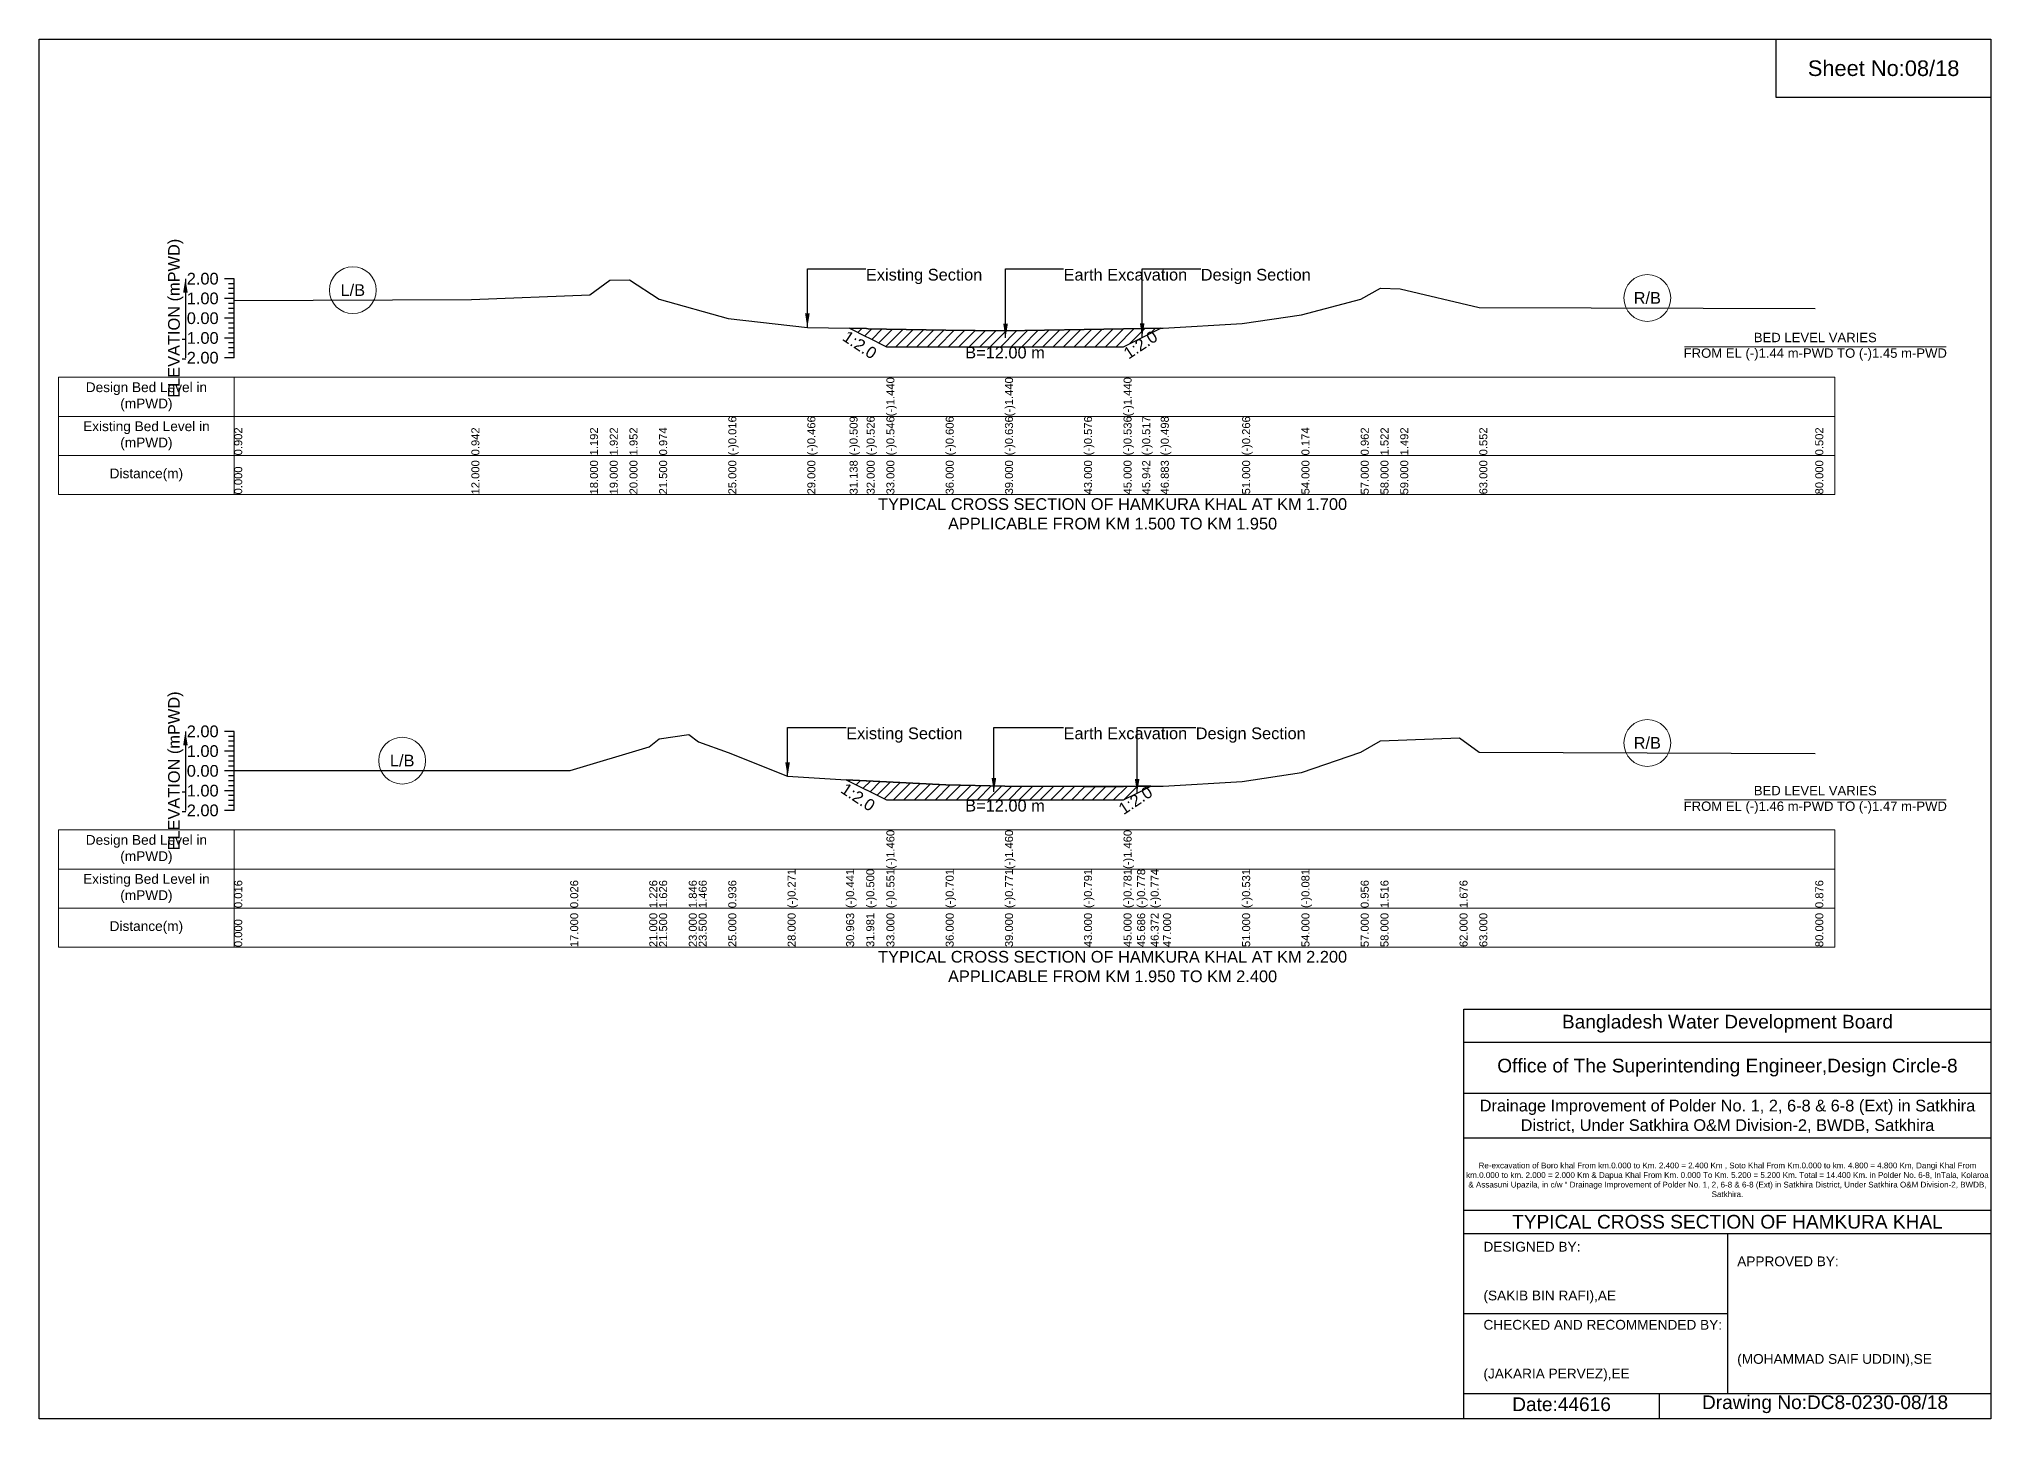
# Model space of a CAD drawing. Header units: inches. Extents: x 91000 to 278000, y -5656 to 20000.
# Drawn here: x 170000 to 178000, y 14344 to 20000 of the extents above; entities that cross this region are included whole.
import ezdxf

# ---------------------------------------------------------------- set-up
doc = ezdxf.new("R2010")
doc.units = ezdxf.units.IN
doc.header["$LTSCALE"] = 7
doc.header["$MEASUREMENT"] = 0
for name, color, linetype, lineweight in [('Cross section Data Border', 7, 'Continuous', 9), ('Cross Section Labels', 7, 'Continuous', 9), ('Existing_Bed_Level for Xsection', 7, 'Continuous', 25)]:
    doc.layers.add(name, color=color, linetype=linetype, lineweight=lineweight)
doc.styles.get("Standard").update_dxf_attribs({"font": 'arial.ttf'})
doc.dimstyles.get("Standard").update_dxf_attribs({"dimtxt": 0.18, "dimasz": 0.18, "dimexe": 0.18, "dimexo": 0.0625, "dimgap": 0.09, "dimtad": 0, "dimtih": 1, "dimtoh": 1, "dimdec": 4, "dimzin": 0, "dimdsep": 46, "dimtxsty": 'Standard', "dimcen": 0.09, "dimadec": 0, "dimazin": 0, "dimtfac": 1, "dimtdec": 4, "dimtofl": 0, "dimtmove": 0, "dimatfit": 3, "dimfxl": 1, "dimtolj": 1, "dimtzin": 0, "dimarcsym": 0})

msp = doc.modelspace()

# ---------------------------------------------------------------- hatches: boundary and pattern name
at = {"layer": 'Existing_Bed_Level for Xsection'}
h = msp.add_hatch(dxfattribs=at)
h.set_pattern_fill('ANSI31', color=256, scale=243, style=0)
h.paths.add_polyline_path([(173322.1, 18814.3), (173392, 18779.4), (173397.6, 18776.6), (173473, 18738.9), (173716, 18738.9), (173959, 18738.9), (174283, 18738.9), (174445, 18738.9), (174521.3, 18777), (174597.5, 18815.2), (174521.3, 18813.6), (174445, 18812.1), (174283, 18808.9), (173959, 18804), (173716, 18806.4), (173473, 18811.3), (173397.6, 18812.8), (173392, 18812.9)])
h = msp.add_hatch(dxfattribs=at)
h.set_pattern_fill('ANSI31', color=256, scale=243, style=0)
h.paths.add_polyline_path([(173308, 16964.3), (173390.5, 16923.1), (173392, 16922.3), (173473, 16881.8), (173716, 16881.8), (173959, 16881.8), (174283, 16881.8), (174445, 16881.8), (174500.6, 16909.6), (174556.1, 16937.4), (174500.6, 16937.1), (174445, 16936.8), (174283, 16936), (173959, 16937.6), (173716, 16943.3), (173473, 16955.4), (173392, 16959.5), (173390.5, 16959.6)])

# ---------------------------------------------------------------- linework, layer by layer
for points in [[(170000, 20000), (178000, 20000), (178000, 14344), (170000, 14344)], [(177120, 20000), (178000, 20000), (178000, 19760), (177120, 19760)]]:
    msp.add_lwpolyline(points, close=True)
for points in [[(175840, 14344), (175840, 16024), (178000, 16024)], [(175840, 15888), (178000, 15888)], [(175840, 15680), (178000, 15680)], [(175840, 15496), (178000, 15496)], [(175840, 15200), (178000, 15200)], [(175840, 15104), (178000, 15104)], [(176920, 15104), (176920, 14448)], [(175840, 14776), (176920, 14776)], [(175840, 14448), (178000, 14448)], [(176640, 14448), (176640, 14344)]]:
    msp.add_lwpolyline(points)
at = {"layer": 'Cross section Data Border'}
for points in [[(170080, 18613.5), (177360, 18613.5), (177360, 18133.5), (170080, 18133.5)], [(170080, 16758.1), (177360, 16758.1), (177360, 16278.1), (170080, 16278.1)]]:
    msp.add_lwpolyline(points, close=True, dxfattribs=at)
for points in [[(170800, 18613.5), (170800, 18133.5)], [(170080, 18453.5), (177360, 18453.5)], [(170080, 18293.5), (177360, 18293.5)], [(170800, 16758.1), (170800, 16278.1)], [(170080, 16598.1), (177360, 16598.1)], [(170080, 16438.1), (177360, 16438.1)]]:
    msp.add_lwpolyline(points, dxfattribs=at)
at = {"layer": 'Cross Section Labels'}
for points in [[(176744.2, 18738.9), (177815.8, 18738.9)], [(176744.2, 16881.8), (177815.8, 16881.8)]]:
    msp.add_lwpolyline(points, dxfattribs=at)
for centre in [(171286, 18970.7), (176591.5, 18938.7), (176591.5, 17114.8), (171488.5, 17042.3)]:
    msp.add_circle(centre, 96, dxfattribs=at)
at = {"layer": 'Existing_Bed_Level for Xsection'}
for points in [[(170800, 19017.5), (170760, 19017.5)], [(170800, 18997.3), (170776, 18997.3)], [(170800, 18977), (170776, 18977)], [(170800, 18693.5), (170800, 18774.5), (170800, 18855.5), (170800, 18936.5), (170800, 19017.5)], [(170800, 18928.6), (171772, 18931.8), (172258, 18952.1), (172339, 19011.2), (172420, 19013.6), (172541.5, 18934.4), (172825, 18854.2), (173149, 18817.8), (173322.1, 18814.3), (173392, 18812.9), (173397.6, 18812.8), (173473, 18811.3), (173473, 18811.3), (173716, 18806.4), (173959, 18804), (173959, 18804), (174283, 18808.9), (174445, 18812.1), (174445, 18812.1), (174521.3, 18813.6), (174597.5, 18815.2), (174607, 18815.3), (174931, 18834), (175174, 18869.6), (175417, 18933.4), (175498, 18978.8), (175579, 18976.4), (175903, 18900.2), (177280, 18896.2)], [(170800, 18936.5), (170760, 18936.5)], [(170800, 18956.8), (170776, 18956.8)], [(170800, 18916.3), (170776, 18916.3)], [(170800, 18896), (170776, 18896)], [(170800, 18855.5), (170760, 18855.5)], [(170800, 18875.8), (170776, 18875.8)], [(170800, 18835.3), (170776, 18835.3)], [(170800, 18815), (170776, 18815)], [(170800, 18774.5), (170760, 18774.5)], [(170800, 18794.8), (170776, 18794.8)], [(170800, 18754.3), (170776, 18754.3)], [(170800, 18734), (170776, 18734)], [(170800, 18693.5), (170760, 18693.5)], [(170800, 18713.8), (170776, 18713.8)], [(170800, 17162.1), (170760, 17162.1)], [(170800, 17141.8), (170776, 17141.8)], [(170800, 17121.6), (170776, 17121.6)], [(170800, 16838.1), (170800, 16919.1), (170800, 17000.1), (170800, 17081.1), (170800, 17162.1)], [(170800, 17001.4), (172177, 17002.2), (172501, 17099.4), (172541.5, 17131.8), (172663, 17149.6), (172703.5, 17118.8), (172825, 17075.9), (173068, 16978.1), (173308, 16964.3), (173390.5, 16959.6), (173392, 16959.5), (173473, 16955.4), (173473, 16955.4), (173716, 16943.3), (173959, 16937.6), (173959, 16937.6), (174283, 16936), (174445, 16936.8), (174445, 16936.8), (174500.6, 16937.1), (174556.1, 16937.4), (174607, 16937.6), (174931, 16957.1), (175174, 16993.5), (175417, 17077.5), (175498, 17122.9), (175822, 17135.8), (175903, 17077.5), (177280, 17071)], [(170800, 17081.1), (170760, 17081.1)], [(170800, 17101.3), (170776, 17101.3)], [(170800, 17060.8), (170776, 17060.8)], [(170800, 17040.6), (170776, 17040.6)], [(170800, 17000.1), (170760, 17000.1)], [(170800, 17020.3), (170776, 17020.3)], [(170800, 16979.8), (170776, 16979.8)], [(170800, 16919.1), (170760, 16919.1)], [(170800, 16959.6), (170776, 16959.6)], [(170800, 16939.3), (170776, 16939.3)], [(170800, 16898.8), (170776, 16898.8)], [(170800, 16838.1), (170760, 16838.1)], [(170800, 16878.6), (170776, 16878.6)], [(170800, 16858.3), (170776, 16858.3)]]:
    msp.add_lwpolyline(points, dxfattribs=at)
for points in [[(173322.1, 18814.3), (173322.1, 18814.3), (173392, 18779.4), (173397.6, 18776.6), (173473, 18738.9), (173473, 18738.9), (173716, 18738.9), (173959, 18738.9), (173959, 18738.9), (174283, 18738.9), (174445, 18738.9), (174445, 18738.9), (174521.3, 18777), (174597.5, 18815.2), (174597.5, 18815.2), (174597.5, 18815.2), (174521.3, 18813.6), (174445, 18812.1), (174445, 18812.1), (174283, 18808.9), (173959, 18804), (173959, 18804), (173716, 18806.4), (173473, 18811.3), (173473, 18811.3), (173397.6, 18812.8), (173392, 18812.9), (173322.1, 18814.3)], [(173308, 16964.3), (173308, 16964.3), (173390.5, 16923.1), (173392, 16922.3), (173473, 16881.8), (173473, 16881.8), (173716, 16881.8), (173959, 16881.8), (173959, 16881.8), (174283, 16881.8), (174445, 16881.8), (174445, 16881.8), (174500.6, 16909.6), (174556.1, 16937.4), (174500.6, 16937.1), (174445, 16936.8), (174445, 16936.8), (174283, 16936), (173959, 16937.6), (173959, 16937.6), (173716, 16943.3), (173473, 16955.4), (173473, 16955.4), (173392, 16959.5), (173390.5, 16959.6), (173308, 16964.3)]]:
    msp.add_lwpolyline(points, close=True, dxfattribs=at)

# ---------------------------------------------------------------- texts
at = {"attachment_point": 5}
for s, insert, char_height in [('Sheet No:08/18', (177560, 19880), 64), ('Bangladesh Water Development Board', (176920, 15964), 56), ('Office of The Superintending Engineer,Design Circle-8', (176920, 15784), 56)]:
    msp.add_mtext(s, dxfattribs=dict(at, insert=insert, char_height=char_height))
for s, insert, char_height, width, attachment_point in [('Drainage Improvement of Polder No. 1, 2, 6-8 & 6-8 (Ext) in Satkhira District, Under Satkhira O&M Division-2, BWDB, Satkhira', (176920, 15584), 48, 2240, 5), ('Re-excavation of Boro khal From km.0.000 to Km. 2.400 = 2.400 Km , Soto Khal From Km.0.000 to km. 4.800 = 4.800 Km, Dangi Khal From km.0.000 to km. 2.000 = 2.000 Km & Dapua Khal From Km. 0.000 To Km. 5.200 = 5.200 Km. Total = 14.400 Km. in Polder No. 6-8, InTala, Kolaroa & Assasuni Upazila, in c/w “ Drainage Improvement of Polder No. 1, 2, 6-8 & 6-8 (Ext) in Satkhira District, Under Satkhira O&M Division-2, BWDB, Satkhira.', (176920, 15324), 23.565, 2160, 5), ('TYPICAL CROSS SECTION OF HAMKURA KHAL', (176920, 15152), 56, 2240, 5), ('DESIGNED BY:^J^J^J(SAKIB BIN RAFI),AE', (175920, 14944), 40, 1120, 4), ('APPROVED BY:^J^J^J^J^J^J(MOHAMMAD SAIF UDDIN),SE', (176960, 14784), 40, 1120, 4), ('CHECKED AND RECOMMENDED BY:^J^J^J(JAKARIA PERVEZ),EE', (175920, 14624), 40, 1120, 4), ('Date:44616', (176240, 14404), 56, 1120, 5), ('Drawing No:DC8-0230-08/18', (177320, 14404), 56, 1760, 5)]:
    msp.add_mtext(s, dxfattribs=dict(insert=insert, char_height=char_height, width=width, attachment_point=attachment_point))
at = {"layer": 'Cross section Data Border', "char_height": 40, "width": 640, "attachment_point": 5}
for s, insert in [('Design Bed Level in (mPWD)', (170440, 18533.5)), ('Existing Bed Level in (mPWD)', (170440, 18373.5)), ('Distance(m)', (170440, 18213.5)), ('Design Bed Level in (mPWD)', (170440, 16678.1)), ('Existing Bed Level in (mPWD)', (170440, 16518.1)), ('Distance(m)', (170440, 16358.1))]:
    msp.add_mtext(s, dxfattribs=dict(at, insert=insert))
at = {"layer": 'Cross Section Labels'}
for s, insert, char_height, attachment_point in [('Existing Section', (173389, 19058), 48, 1), ('Earth Excavation', (174199, 19058), 48, 1), ('Design Section', (174761.3, 19058), 48, 1), ('L/B', (171286, 18970.7), 48, 5), ('R/B', (176591.5, 18938.7), 48, 5), ('B=12.00 m', (173959, 18738.9), 48, 2), ('BED LEVEL VARIES ^JFROM EL (-)1.44 m-PWD TO (-)1.45 m-PWD', (177280, 18738.9), 38.4, 5), ('TYPICAL CROSS SECTION OF HAMKURA KHAL AT KM 1.700^JAPPLICABLE FROM KM 1.500 TO KM 1.950', (174400, 18053.5), 48, 5), ('Existing Section', (173308, 17178.3), 48, 1), ('Earth Excavation', (174199, 17178.3), 48, 1), ('Design Section', (174740.6, 17178.3), 48, 1), ('R/B', (176591.5, 17114.8), 48, 5), ('L/B', (171488.5, 17042.3), 48, 5), ('B=12.00 m', (173959, 16881.8), 48, 2), ('BED LEVEL VARIES ^JFROM EL (-)1.46 m-PWD TO (-)1.47 m-PWD', (177280, 16881.8), 38.4, 5), ('TYPICAL CROSS SECTION OF HAMKURA KHAL AT KM 2.200^JAPPLICABLE FROM KM 1.950 TO KM 2.400', (174400, 16198.1), 48, 5)]:
    msp.add_mtext(s, dxfattribs=dict(at, insert=insert, char_height=char_height, attachment_point=attachment_point))
at = {"layer": 'Cross Section Labels', "char_height": 48, "attachment_point": 2}
for insert, rotation in [((174501, 18766.9), 33.69007), ((173377.3, 18766.5), 326.30993), ((173370.2, 16912.9), 326.30993), ((174480.3, 16899.5), 33.69007)]:
    msp.add_mtext('1:2.0', dxfattribs=dict(at, insert=insert, rotation=rotation))
at = {"layer": 'Existing_Bed_Level for Xsection', "rotation": 90}
for s, insert, char_height, attachment_point in [('ELEVATION (mPWD)', (170560, 18855.5), 48, 5), ('(-)1.440', (173473, 18453.5), 32.8, 1), ('(-)1.440', (173959, 18453.5), 32.8, 1), ('(-)1.440', (174445, 18453.5), 32.8, 1), ('0.902', (170800, 18293.5), 32.8, 1), ('0.942', (171772, 18293.5), 32.8, 1), ('1.192', (172258, 18293.5), 32.8, 1), ('1.922', (172339, 18293.5), 32.8, 1), ('1.952', (172420, 18293.5), 32.8, 1), ('0.974', (172541.5, 18293.5), 32.8, 1), ('(-)0.016', (172825, 18293.5), 32.8, 1), ('(-)0.466', (173149, 18293.5), 32.8, 1), ('(-)0.509', (173322.1, 18293.5), 32.8, 1), ('(-)0.526', (173392, 18293.5), 32.8, 1), ('(-)0.546', (173473, 18293.5), 32.8, 1), ('(-)0.606', (173716, 18293.5), 32.8, 1), ('(-)0.636', (173959, 18293.5), 32.8, 1), ('(-)0.576', (174283, 18293.5), 32.8, 1), ('(-)0.536', (174445, 18293.5), 32.8, 1), ('(-)0.517', (174521.3, 18293.5), 32.8, 1), ('(-)0.498', (174597.5, 18293.5), 32.8, 1), ('(-)0.266', (174931, 18293.5), 32.8, 1), ('0.174', (175174, 18293.5), 32.8, 1), ('0.962', (175417, 18293.5), 32.8, 1), ('1.522', (175498, 18293.5), 32.8, 1), ('1.492', (175579, 18293.5), 32.8, 1), ('0.552', (175903, 18293.5), 32.8, 1), ('0.502', (177280, 18293.5), 32.8, 1), ('0.000', (170800, 18133.5), 32.8, 1), ('12.000', (171772, 18133.5), 32.8, 1), ('18.000', (172258, 18133.5), 32.8, 1), ('19.000', (172339, 18133.5), 32.8, 1), ('20.000', (172420, 18133.5), 32.8, 1), ('21.500', (172541.5, 18133.5), 32.8, 1), ('25.000', (172825, 18133.5), 32.8, 1), ('29.000', (173149, 18133.5), 32.8, 1), ('31.138', (173322.1, 18133.5), 32.8, 1), ('32.000', (173392, 18133.5), 32.8, 1), ('33.000', (173473, 18133.5), 32.8, 1), ('36.000', (173716, 18133.5), 32.8, 1), ('39.000', (173959, 18133.5), 32.8, 1), ('43.000', (174283, 18133.5), 32.8, 1), ('45.000', (174445, 18133.5), 32.8, 1), ('45.942', (174521.3, 18133.5), 32.8, 1), ('46.883', (174597.5, 18133.5), 32.8, 1), ('51.000', (174931, 18133.5), 32.8, 1), ('54.000', (175174, 18133.5), 32.8, 1), ('57.000', (175417, 18133.5), 32.8, 1), ('58.000', (175498, 18133.5), 32.8, 1), ('59.000', (175579, 18133.5), 32.8, 1), ('63.000', (175903, 18133.5), 32.8, 1), ('80.000', (177280, 18133.5), 32.8, 1), ('ELEVATION (mPWD)', (170560, 17000.1), 48, 5), ('(-)1.460', (173473, 16598.1), 32.8, 1), ('(-)1.460', (173959, 16598.1), 32.8, 1), ('(-)1.460', (174445, 16598.1), 32.8, 1), ('(-)0.271', (173068, 16438.1), 32.8, 1), ('(-)0.441', (173308, 16438.1), 32.8, 1), ('(-)0.500', (173390.5, 16438.1), 32.8, 1), ('(-)0.551', (173473, 16438.1), 32.8, 1), ('(-)0.701', (173716, 16438.1), 32.8, 1), ('(-)0.771', (173959, 16438.1), 32.8, 1), ('(-)0.791', (174283, 16438.1), 32.8, 1), ('(-)0.781', (174445, 16438.1), 32.8, 1), ('(-)0.778', (174500.6, 16438.1), 32.8, 1), ('(-)0.774', (174556.1, 16438.1), 32.8, 1), ('(-)0.531', (174931, 16438.1), 32.8, 1), ('(-)0.081', (175174, 16438.1), 32.8, 1), ('0.016', (170800, 16438.1), 32.8, 1), ('0.026', (172177, 16438.1), 32.8, 1), ('1.226', (172501, 16438.1), 32.8, 1), ('1.626', (172541.5, 16438.1), 32.8, 1), ('1.846', (172663, 16438.1), 32.8, 1), ('1.466', (172703.5, 16438.1), 32.8, 1), ('0.936', (172825, 16438.1), 32.8, 1), ('0.956', (175417, 16438.1), 32.8, 1), ('1.516', (175498, 16438.1), 32.8, 1), ('1.676', (175822, 16438.1), 32.8, 1), ('0.876', (177280, 16438.1), 32.8, 1), ('17.000', (172177, 16278.1), 32.8, 1), ('21.000', (172501, 16278.1), 32.8, 1), ('21.500', (172541.5, 16278.1), 32.8, 1), ('23.000', (172663, 16278.1), 32.8, 1), ('23.500', (172703.5, 16278.1), 32.8, 1), ('25.000', (172825, 16278.1), 32.8, 1), ('28.000', (173068, 16278.1), 32.8, 1), ('30.963', (173308, 16278.1), 32.8, 1), ('31.981', (173390.5, 16278.1), 32.8, 1), ('33.000', (173473, 16278.1), 32.8, 1), ('36.000', (173716, 16278.1), 32.8, 1), ('39.000', (173959, 16278.1), 32.8, 1), ('43.000', (174283, 16278.1), 32.8, 1), ('45.000', (174445, 16278.1), 32.8, 1), ('45.686', (174500.6, 16278.1), 32.8, 1), ('46.372', (174556.1, 16278.1), 32.8, 1), ('47.000', (174607, 16278.1), 32.8, 1), ('51.000', (174931, 16278.1), 32.8, 1), ('54.000', (175174, 16278.1), 32.8, 1), ('57.000', (175417, 16278.1), 32.8, 1), ('58.000', (175498, 16278.1), 32.8, 1), ('62.000', (175822, 16278.1), 32.8, 1), ('63.000', (175903, 16278.1), 32.8, 1), ('80.000', (177280, 16278.1), 32.8, 1), ('0.000', (170800, 16278.1), 32.8, 1)]:
    msp.add_mtext(s, dxfattribs=dict(at, insert=insert, char_height=char_height, attachment_point=attachment_point))
at = {"layer": 'Existing_Bed_Level for Xsection', "char_height": 48, "attachment_point": 6}
for s, insert in [('2.00', (170736, 19017.5)), ('1.00', (170736, 18936.5)), ('0.00', (170736, 18855.5)), ('-1.00', (170736, 18774.5)), ('-2.00', (170736, 18693.5)), ('2.00', (170736, 17162.1)), ('1.00', (170736, 17081.1)), ('0.00', (170736, 17000.1)), ('-1.00', (170736, 16919.1)), ('-2.00', (170736, 16838.1))]:
    msp.add_mtext(s, dxfattribs=dict(at, insert=insert))

# ---------------------------------------------------------------- leaders
at = {"layer": 'Cross Section Labels', "annotation_type": 0, "has_hookline": 1, "hookline_direction": 0}
for points, text_width in [([(173149, 18817.8), (173149, 19058), (173388.9, 19058)], 467.2), ([(173961.2, 18775.3), (173961.2, 19058), (174198.9, 19058)], 497), ([(174521.3, 18777), (174521.3, 19058), (174761.2, 19058)], 441.2), ([(173068, 16978.1), (173068, 17178.3), (173307.9, 17178.3)], 467.2), ([(173913.5, 16913.9), (173913.5, 17178.3), (174198.9, 17178.3)], 497), ([(174500.6, 16909.6), (174500.6, 17178.3), (174740.5, 17178.3)], 441.2)]:
    msp.add_leader(points, dimstyle='Standard', override={"dimasz": 57.6}, dxfattribs=dict(at, text_width=text_width))
at = {"layer": 'Existing_Bed_Level for Xsection'}
for points in [[(170600, 19017.5), (170600, 18693.5)], [(170600, 17162.1), (170600, 16838.1)]]:
    msp.add_leader(points, dimstyle='Standard', override={"dimasz": 57.6}, dxfattribs=at)

doc.saveas('drawing.dxf')
